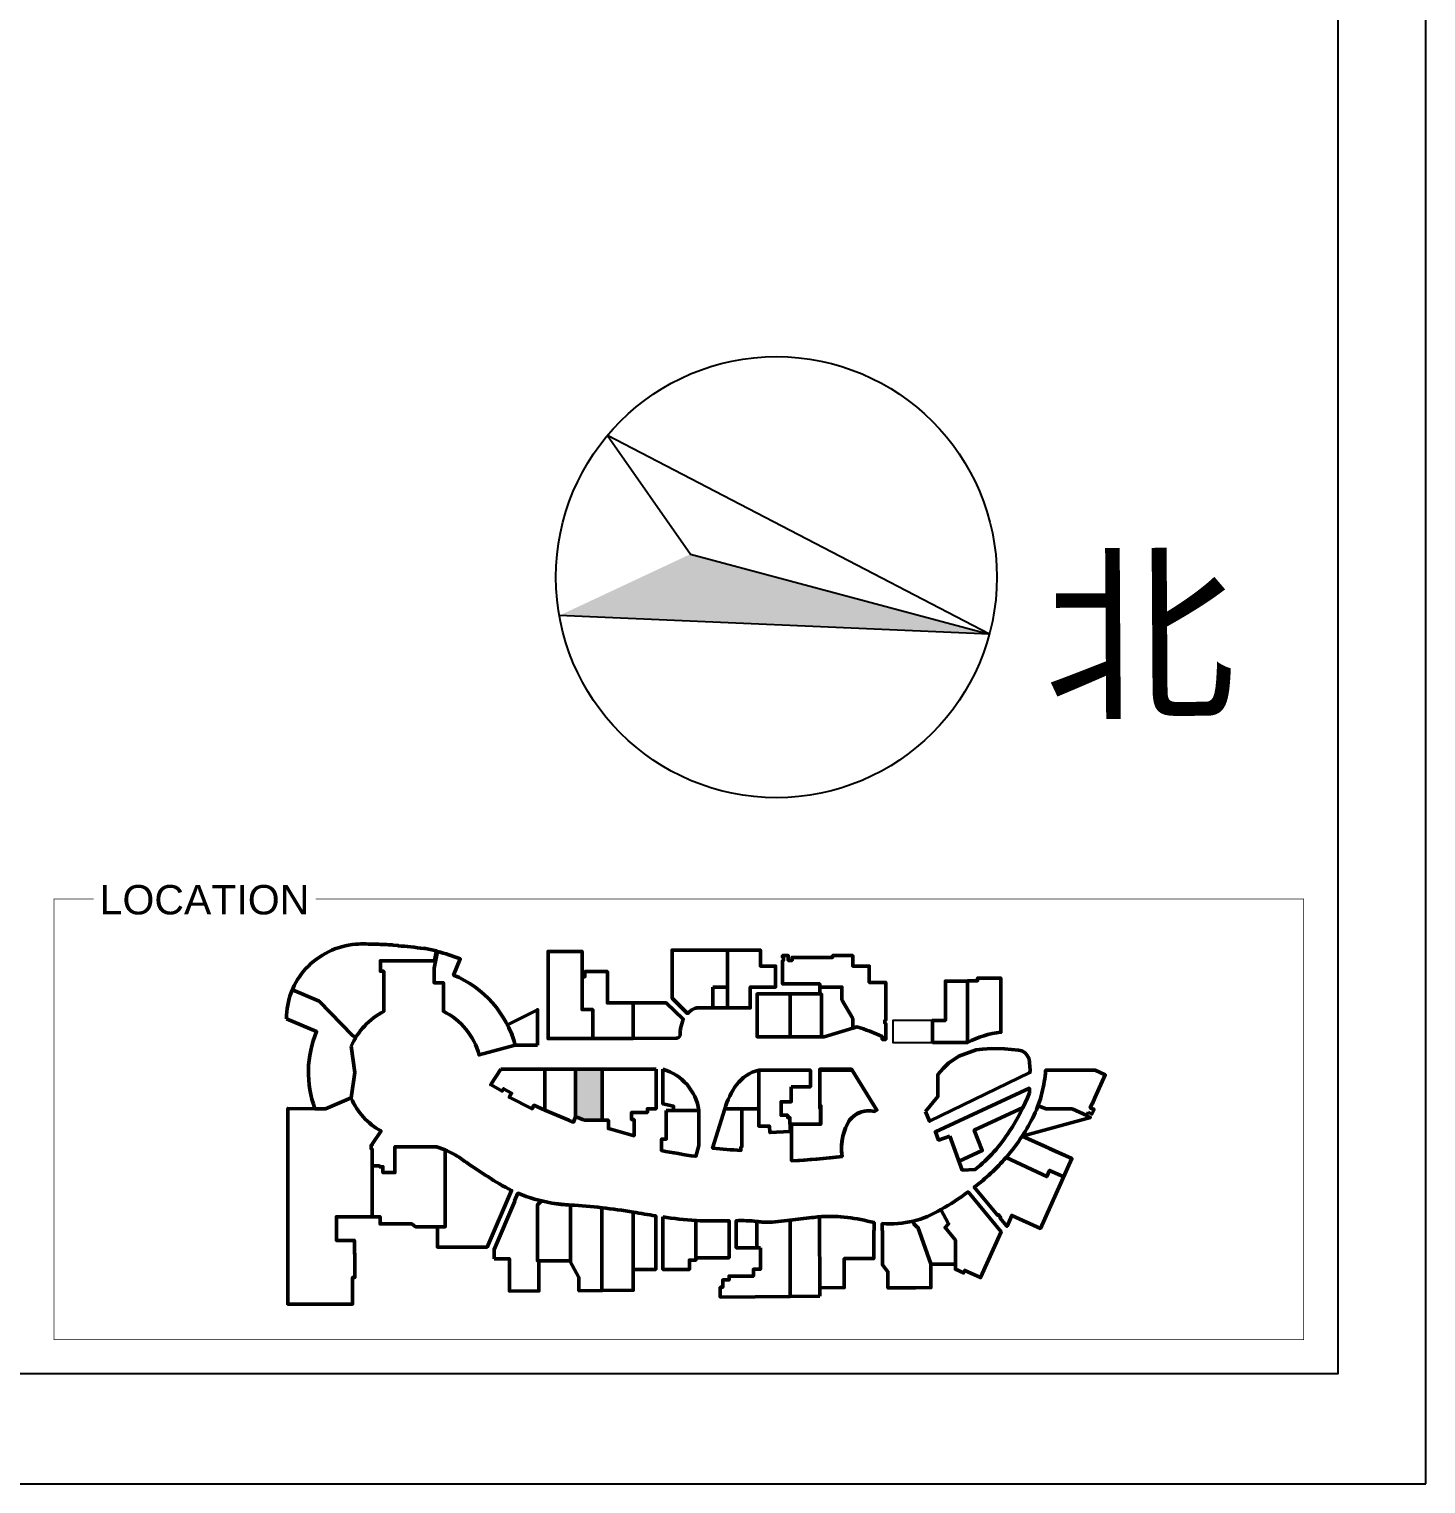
# Model space of a CAD drawing. Header units: inches. Extents: x -17552 to 18736, y -11730 to 13931.
# Drawn here: x 10518 to 18736, y -11730 to -3174 of the extents above; entities that cross this region are included whole.
import ezdxf

# ---------------------------------------------------------------- set-up
doc = ezdxf.new("R2010")
doc.units = ezdxf.units.IN
doc.header["$MEASUREMENT"] = 0
doc.layers.add('租户合同线', color=5, linetype='Continuous', lineweight=50)
doc.styles.add('3F_2017.02$0$H1', font='swisscl.ttf')
doc.styles.get("Standard").update_dxf_attribs({"font": 'arial.ttf'})

# ---------------------------------------------------------------- blocks, each defined once
blk = doc.blocks.new('3F_2017.02$0$A$C11E260BE')
blk.add_hatch(color=256).paths.add_polyline_path([(5592, 3026), (8455, 1855), (2523, 8881)])
for p, q in [((5592, 3026), (2523, 8881)), ((2523, 8881), (8455, 1855)), ((2523, 8881), (4926, 5))]:
    blk.add_line(p, q)
at = {"ltscale": 0.1}
blk.add_line((4926, 5), (5592, 3026), dxfattribs=at)
blk.add_circle((4709, 4709), 4709)
at = {"style": '3F_2017.02$0$H1'}
blk.add_text('北', height=3000, rotation=133.0245, dxfattribs=at).set_placement((2849, 10782))

msp = doc.modelspace()

# ---------------------------------------------------------------- hatches: boundary and pattern name
h = msp.add_hatch(color=256)
h.dxf.hatch_style = 1
edge = h.paths.add_edge_path()
edge.add_line((13889, -9291.2), (13733.2, -9291.2))
edge.add_line((13733.2, -9291.2), (13733.2, -9570.6))
edge.add_arc((14887.1, -6554.3), 3229.5, 249.0645, 250.1098)
edge.add_line((13788.4, -9591.2), (13889, -9591.2))
edge.add_line((13889, -9591.2), (13889, -9291.2))

# ---------------------------------------------------------------- linework, layer by layer
for points in [[(-17552.2, 13931), (-17552.2, -11729.8), (18735.8, -11729.8)], [(18735.8, -11729.8), (18735.8, 13931)]]:
    msp.add_lwpolyline(points)
msp.add_lwpolyline([(-17033.8, 13283), (18217.4, 13283), (18217.4, -11081.8), (-17033.8, -11081.8)], close=True)
at = {"const_width": 4.32}
msp.add_lwpolyline([(12203.4, -8290.3), (18017.4, -8290.3), (18017.4, -10881.8), (10664.3, -10881.8), (10664.3, -8290.3), (10897.4, -8290.3)], dxfattribs=at)
at = {"layer": '租户合同线', "color": 7}
for points in [[(12413.1, -9155.8, -0.173606), (12605, -8951.3), (12605, -8715.1), (12584.9, -8715.1), (12584.9, -8653.1), (12903.1, -8653.1), (12913.2, -8599.8), (12914.5, -8594.6, 0.018575), (12841, -8579.7), (12840.8, -8581.3, 0.016385), (12687.8, -8565), (12688, -8563.3), (12657.5, -8561.2), (12656.2, -8560.3, 0.007838), (12562.5, -8555.9, 0.005214), (12500.1, -8554.6, 0.019366), (12439.6, -8555.5, 0.183789), (12146.6, -8699.4, 0.18838), (12032.4, -8994.4)], [(12920.2, -8598.6), (12901.3, -8696.5), (12901.3, -8782.5), (12955.3, -8782.5), (12955.3, -8950.5, -0.216696), (13166, -9207.1), (13378.4, -9149.3, 0.232309), (13015.2, -8737.7), (13054.7, -8642, 0.036137), (12920.2, -8598.6)], [(14626.1, -8930.3), (14454.6, -8930.3, 0.121796), (14426, -8937.4, 0.073425), (14391.1, -8962.8), (14300.6, -8872.3), (14300.6, -8590.3), (14626.1, -8590.3), (14626.1, -8807.8)], [(15170, -8807.8), (15170, -8789.3), (14951.2, -8789.3), (14951.2, -8652), (14955.8, -8652), (14955.8, -8633.2), (14951.2, -8633.2), (14951.2, -8622.9), (14984.1, -8622.9), (14984.1, -8651.6), (15006.6, -8651.6), (15006.6, -8633.2), (15167.4, -8633.2), (15190, -8633.2), (15245.7, -8633.2), (15245.7, -8622.9), (15353, -8622.9), (15364.3, -8622.9), (15364.2, -8644.3), (15364.2, -8684.5), (15461, -8684.5), (15461, -8780.8), (15557.8, -8780.8), (15557.8, -8846.2), (15557.8, -8868.8), (15557.8, -9002.7), (15552.9, -9002.7), (15552.9, -9021.2), (15557.8, -9021.2), (15557.8, -9116.1), (15537.5, -9116.1), (15537.5, -9099.4, 0.046827), (15388.4, -9042.5), (15364.3, -9049.7)], [(12439.8, -9104.6), (12421, -9093.1), (12224.4, -8890.1), (12067, -8823.3, 0.101401)], [(12032.4, -8994.4), (12209.6, -9069.5, 0.190136), (12200.2, -9523.9), (12262.2, -9523.9), (12412.6, -9460), (12434.3, -9309.6), (12413.2, -9155.8), (12413.1, -9155.8, -0.034732)], [(14246.9, -9291.2, -0.294502), (14459, -9534.6), (14310.2, -9534.6), (14310.2, -9509.3), (14247, -9494.8), (14246.9, -9291.2)], [(14810.6, -9296.7), (14810.6, -9522.8), (14799.4, -9522.8), (14799.4, -9524.1), (14711, -9524.1), (14611.1, -9524.1, -0.079957), (14680.1, -9382.3, -0.175614), (14810.6, -9296.7)], [(15004, -9613.3), (15004, -9829.1, 0.019682), (15300.7, -9804.1, -0.08783), (15306.1, -9684.6, -0.098945), (15345.5, -9590, -0.209501), (15446.5, -9535.8, -0.08127), (15492.4, -9539.6), (15505.7, -9531.7), (15359.6, -9297.3), (15170.9, -9297.3), (15170.9, -9522.8), (15176, -9522.8), (15176.1, -9612), (15176.1, -9614.5), (15004, -9614.5)], [(16748.8, -9544.3), (16771.3, -9554.4), (16783.5, -9527.4), (16761.1, -9517.2), (16772.5, -9491.9), (16774.1, -9492.6), (16788.8, -9459.9), (16849, -9324.2), (16789.5, -9297.3), (16498.8, -9297.3, -0.043434), (16477.1, -9431.2, -0.034154)], [(15935.3, -9684.1), (16008.4, -9883.8), (16083.8, -9881, 0.083478), (16286.1, -9656, 0.054047), (16403.5, -9429.3)], [(16477.1, -9431.2, -0.05978), (16430.3, -9560.1, -0.031853), (16360.5, -9684.9), (16653.1, -9817), (16360.5, -9684.9), (16762.4, -9574.1), (16740, -9563.9), (16748.8, -9544.3)], [(16654.7, -9524.1), (16500.9, -9524.1), (16454.1, -9506.3, -0.025574)], [(16653.1, -9817), (16523.7, -9758.6), (16501.2, -9748.4), (16360.5, -9684.9, -0.033973), (16265.6, -9810.8), (16505.2, -9922.8), (16522.3, -9886.2), (16604.9, -9923.5)], [(12965.3, -9766.3), (12965.3, -10217.5), (12920.6, -10217.5), (12920.6, -10337.5), (13212.3, -10337.5), (13356.5, -10003.4, -0.041356), (13217.7, -9922.9, -0.009641), (13122, -9861, -0.007449), (13059, -9815.5, 0.045298), (12965.3, -9766.3)], [(16265.6, -9810.8, -0.054917), (16078.7, -9984.1), (16216.6, -10150.7), (16221.4, -10146.9), (16233.4, -10161.4), (16229.7, -10164.5), (16270.7, -10214.1), (16271.6, -10213.3), (16299.7, -10151.1), (16467.9, -10227), (16653.1, -9817)], [(13593.5, -10078.1, -0.055632), (13394, -10020), (13374.5, -10065.6), (13375.6, -10066.1), (13253.6, -10351.1), (13253.6, -10405.7)], [(13703.5, -10090.1, -0.030001), (13593.5, -10078.1, -0.055632), (13394, -10020), (13374.5, -10065.6)], [(13530.2, -10064.8), (13530.2, -10066.5), (13508.8, -10089.1), (13508.8, -10417), (13517.7, -10417), (13699.6, -10417), (13703.5, -10424.2), (13703.5, -10090.1), (13593.5, -10078.1, -0.017273)], [(13699.6, -10417), (13753.2, -10516.1), (13753.3, -10593.8), (13888.1, -10592.7), (13888.1, -10105.8, 0.016402), (13703.5, -10090.1), (13703.5, -10424.2)], [(15881.9, -10116.7), (15927.7, -10199.5), (15906.6, -10222), (15967.9, -10297), (15967.9, -10437.5), (15967.9, -10467), (16015.9, -10488.9), (16022.6, -10474.1), (16115.7, -10516.2), (16237, -10247.4), (16042.6, -10012.4, -0.03536), (15881.9, -10116.7)], [(13888.1, -10592.7), (14072.6, -10591.1), (14072.6, -10131.2, 0.012199), (13888.1, -10105.8)], [(14072.6, -10468.7), (14204.6, -10468.7), (14204.6, -10153.7, -0.003222), (14072.6, -10131.2)], [(14245.6, -10158.7), (14245.6, -10216.1), (14246.8, -10216.1), (14246.8, -10468.8), (14403, -10468.8), (14403, -10413.6), (14441.7, -10413.6), (14441.7, -10180.5, -0.029366), (14245.6, -10158.7)], [(14441.7, -10181, 0.017164), (14636.1, -10182.3), (14636.1, -10400.2), (14441.7, -10400.2)], [(14995.2, -10178.2), (14889.1, -10189.7, -0.044514), (14831.4, -10189.6, -0.019174), (14799.4, -10185.7)], [(15169.7, -10625.3), (14995.2, -10626.9), (14995.2, -10178.2, 0.004171), (15123, -10163.6, -0.013897), (15169.2, -10158.9), (15169.7, -10625.3)], [(15169.6, -10576.1), (15314.2, -10575.1), (15314.3, -10405), (15487.7, -10405), (15487.7, -10239.8), (15488.9, -10239.8), (15488.9, -10193.3, 0.033489), (15332.2, -10162.9), (15332.2, -10162.9, 0.02302), (15256.1, -10157.1, 0.009767), (15223.2, -10156.7, 0.016198), (15169.2, -10158.9)], [(15881.9, -10116.7, -0.078218), (15719.6, -10184)], [(14799.4, -10341), (14799.4, -10185.7, 0.029306), (14678.4, -10181.9), (14678.4, -10280.1), (14678.4, -10341), (14820.7, -10341)], [(15723.3, -10199.5), (15719.6, -10184, -0.079343), (15537.5, -10198.8), (15537.5, -10239.8), (15538.7, -10239.8), (15538.7, -10441.4), (15570.5, -10482.3), (15570.5, -10577.3), (15733.4, -10575.9), (15823.3, -10575), (15823.3, -10437.5), (15823.4, -10436.3)]]:
    msp.add_lwpolyline(points, format="xyb", dxfattribs=at)
for points in [[(13833.9, -9110.2), (13833.9, -8940.1), (13771.9, -8940.1), (13771.9, -8598.3), (13571.4, -8598.3), (13571.4, -9110.8), (13909, -9110)], [(13909, -9110), (14072.5, -9110), (14072.5, -8901.6), (13920.5, -8901.6), (13920.4, -8809.2), (13920.5, -8716.8), (13788.6, -8716.8), (13788.6, -8747.6), (13771.9, -8747.6)], [(14626.1, -8930.3), (14626.1, -8807.8), (14540.3, -8807.8)], [(14540.3, -8807.8), (14540.3, -8930.3)], [(15179.7, -9100.5), (15196.1, -9100.5), (15364.3, -9049.7), (15364.3, -9046.8), (15364.3, -8993.4), (15300.5, -8882.8), (15300.5, -8807.8), (15170, -8807.8), (15170, -8847.8), (15179.7, -8847.8)], [(14995.2, -9100.5), (14995.2, -9098), (14995.2, -9094.3), (14995.2, -8847.8), (14983.9, -8847.8), (14821.9, -8847.8), (14800.9, -8847.8), (14800.9, -9100.5), (15179.7, -9100.5)], [(15179.7, -9100.5), (15179.7, -8847.8), (14995.2, -8847.8)], [(14995.2, -9094.3), (14995.2, -9098), (14995.2, -9100.5)], [(15004, -9829), (15049.7, -9827.2), (15146.6, -9820.9), (15230.1, -9812.7), (15300.7, -9804.1), (15298.7, -9784.8), (15297.8, -9765.2), (15298.5, -9738), (15300.6, -9715.3), (15306, -9684.9), (15320.4, -9637.1), (15345.5, -9590), (15358, -9576.1), (15386.3, -9554.6), (15415, -9541.9), (15446.5, -9535.8), (15470.8, -9535.9), (15491.7, -9539.4), (15505.7, -9531.7), (15356.6, -9291.2), (15169.7, -9291.2), (15169.7, -9502.8), (15175.4, -9502.8), (15175.4, -9521.6), (15174.8, -9522.8), (15174.8, -9613.3), (15004, -9613.3)], [(16403.5, -9429.3), (16403.3, -9403.3), (15849.8, -9659), (15868.4, -9708.1), (15935.3, -9684.1)], [(16365.5, -9516.8), (16079.1, -9649), (16126.1, -9769.6), (15989.7, -9832.6)], [(16654.7, -9524.1), (16740.5, -9562.8)], [(13375.6, -10066.1), (13253.6, -10351.1)], [(15723.3, -10199.5), (15723.3, -10200.7), (15733.3, -10210.8), (15743.4, -10220.8), (15747.5, -10220.8), (15823.4, -10436.3), (15823.4, -10437.5), (15967.9, -10437.5), (15967.9, -10297)], [(14820.7, -10341), (14820.7, -10467.4), (14779.8, -10467.4), (14779.8, -10507.9), (14636.1, -10507.9), (14636.1, -10529.7), (14598.6, -10529.7), (14598.6, -10573.3), (14584.1, -10573.3), (14584.1, -10630.7), (14995.2, -10626.9)], [(13253.6, -10405.7), (13344.4, -10405.7), (13344.4, -10596.2), (13517.7, -10594.6), (13517.7, -10417), (13699.6, -10417)], [(13344.4, -10405.7), (13344.4, -10596.2)], [(13517.7, -10594.6), (13517.7, -10417)]]:
    msp.add_lwpolyline(points, dxfattribs=at)
for points in [[(14626.1, -8590.3), (14626.1, -8927.8), (14626.1, -8930.3), (14760.9, -8930.3), (14760.9, -8807.8), (14909.6, -8807.8), (14909.6, -8684.4), (14820.4, -8684.4), (14820.4, -8644.3), (14820.4, -8590.3)], [(15833.1, -9134.4), (16038.1, -9134.4), (16038.2, -8773), (15909, -8773), (15909, -9004), (15833.1, -9004)], [(15791.7, -9538.8), (15815.9, -9596.6), (16406.4, -9310.8), (16406.7, -9295.7), (16401.2, -9230.8), (16390.3, -9209.7), (16377.3, -9193.9), (16358.9, -9183.4), (16338.8, -9179.1), (16256.7, -9170.2), (16181, -9170), (16127.4, -9173.3), (16089.5, -9177.4), (15988.3, -9213.9), (15927.8, -9256.3), (15895.1, -9286.8), (15865.3, -9323), (15865.1, -9451.1)], [(13293.3, -9291.2), (13552.7, -9291.2), (13552.7, -9530.7), (13552.5, -9531.7), (13488, -9502.8), (13478.4, -9524), (13343.4, -9456.2), (13356.5, -9432.1), (13309.4, -9406.3), (13301.9, -9419.9), (13236.3, -9382.7), (13234.2, -9381.4)], [(14206.6, -9291.2), (14072.5, -9291.2), (13926.4, -9291.2), (13926.4, -9291.2), (13889, -9291.2), (13889, -9591.2), (13926.4, -9591.2), (13926.4, -9639.7), (14077.4, -9682.7), (14077.4, -9655.3), (14077.4, -9632.7), (14077.4, -9587.6), (14062.4, -9587.6), (14062.4, -9545.2), (14072.5, -9545.2), (14072.5, -9545.2), (14155.5, -9545.2), (14155.5, -9523.1), (14206.6, -9523.1)], [(15002.2, -9393.9), (15114.6, -9393.9), (15114.6, -9297.2), (14810.6, -9296.7), (14810.6, -9545.4), (14810.5, -9625.3), (14873.2, -9625.3), (14876.6, -9663.9), (14994.9, -9657.2), (14993.9, -9575.2), (14981.9, -9575.2), (14981.9, -9562.1), (14942, -9562.1), (14942, -9482.1), (15002.2, -9482.1)]]:
    msp.add_lwpolyline(points, close=True, dxfattribs=at)
at = {"layer": '租户合同线', "color": 7, "flags": 128}
msp.add_lwpolyline([(16038.2, -8770.6), (16038.1, -9125.5), (16038.1, -9134.4), (16038.2, -9134.4, -0.09261), (16235.6, -9073.6), (16235.6, -8879.2), (16234.4, -8879.2), (16234.4, -8755), (16098.7, -8755), (16098.7, -8770.6), (16038.2, -8770.6)], format="xyb", dxfattribs=at)
at = {"layer": '租户合同线', "color": 7}
for points in [[(13510.2, -9149.3), (13510.2, -9094.3), (13510.2, -9071.8), (13510.2, -8940.5), (13508.8, -8941.1), (13332.6, -9030.8), (13332.4, -9030.9), (13333.2, -9032.5, -0.064438), (13377.9, -9149.5), (13378.6, -9149.3)], [(14072.5, -8901.6), (14072.5, -9110), (14325.7, -9108.5, 0.426444), (14348.2, -9086.1), (14349.4, -9064.8, -0.052109), (14351.4, -9052.2), (14366.6, -8996.2), (14266.8, -8901.6)], [(13733.2, -9291.2), (13552.7, -9291.2), (13552.7, -9532.4), (13692.8, -9591.3, 0.002325), (13721.1, -9602.2), (13733.2, -9570.6)], [(13889, -9291.2), (13733.2, -9291.2), (13733.2, -9570.6, 0.004561), (13788.4, -9591.2), (13889, -9591.2)], [(12536, -9758.1), (12530.6, -9758.1), (12530.6, -9738), (12536, -9738), (12536, -9731), (12589.1, -9654.3, -0.167471), (12413, -9461.1), (12413, -9461.1), (12412.6, -9460), (12262.2, -9523.9), (12040.6, -9521.8), (12039.7, -10672.5), (12421.7, -10672.6), (12421.7, -10515.2), (12435.1, -10515.2), (12435.1, -10376.4), (12432.6, -10376.4), (12432.6, -10298.2), (12326.6, -10297.9), (12326.6, -10158.5), (12421.7, -10158.5), (12536, -10158.5)], [(14266.8, -9534.6), (14266.8, -9681.1), (14266.8, -9702.1), (14245.7, -9702.1), (14238.9, -9702.1), (14238.9, -9763.6), (14237.8, -9769, 0.015563), (14439, -9803.2), (14440.5, -9803.4), (14459, -9739.9), (14459, -9534.6), (14453.9, -9534.6), (14431.3, -9534.6), (14310.2, -9534.6)], [(14611.1, -9524.1), (14614.8, -9524.1), (14637.4, -9524.1), (14705.9, -9524.1), (14711, -9524.1), (14711, -9528), (14711, -9748.9), (14706, -9748.6), (14706, -9768.7, -0.012961), (14539.7, -9755)], [(12966.1, -9765.1, 0), (12915.6, -9747.4), (12670.5, -9747.4), (12670.5, -9765.9), (12670.5, -9899.3), (12599.9, -9899.3), (12599.9, -9864.3), (12579.8, -9864.3), (12579.8, -9859.5), (12536, -9859.5), (12536, -10158.5), (12583.3, -10158.5), (12583.3, -10200.7), (12769, -10200.7), (12792, -10217.5), (12966.1, -10217.5)]]:
    msp.add_lwpolyline(points, format="xyb", close=True, dxfattribs=at)
at = {"layer": '租户合同线', "color": 7, "lineweight": -3}
msp.add_lwpolyline([(15833.1, -9004), (15600, -9004), (15600, -9134.4), (15833.1, -9134.4)], close=True, dxfattribs=at)
msp.add_lwpolyline([(14266.8, -9534.6), (14266.8, -9681.1), (14266.8, -9702.1), (14245.7, -9702.1), (14238.9, -9702.1), (14238.9, -9763.6), (14237.8, -9769, 0.015563), (14438.9, -9803.2), (14440.5, -9803.4), (14459, -9739.9), (14459, -9534.6), (14453.9, -9534.6), (14431.3, -9534.6), (14310.2, -9534.6)], format="xyb", close=True, dxfattribs=at)

# ---------------------------------------------------------------- block references
at = {"xscale": 0.2754000001591764, "yscale": 0.2754000001591764, "zscale": 0.2754000001591764, "rotation": 227.3349194678904}
msp.add_blockref('3F_2017.02$0$A$C11E260BE', (14839.9, -4564.8), dxfattribs=at)

# ---------------------------------------------------------------- texts
msp.add_text('LOCATION', height=172.8).set_placement((10933.2, -8380.6))

doc.saveas('drawing.dxf')
